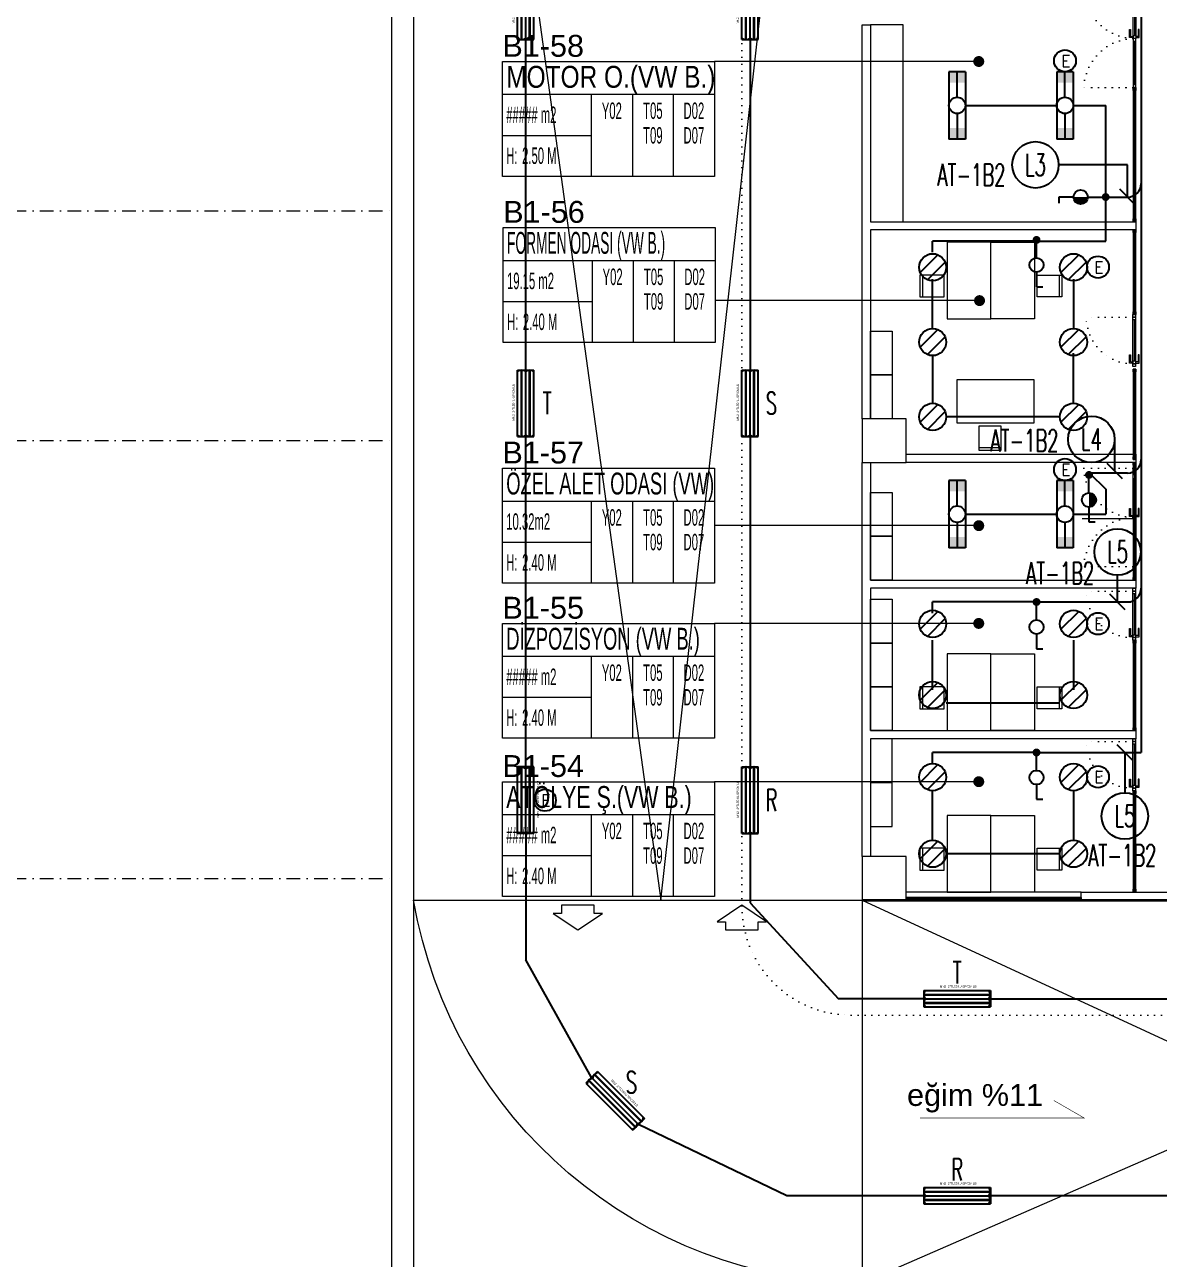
# Model space of a CAD drawing. Header units: metres. Extents: x -13316 to 152404, y -3899 to 30226.
# Drawn here: x 55649 to 57723, y 464 to 2720 of the extents above; entities that cross this region are included whole.
import ezdxf
from ezdxf.enums import TextEntityAlignment as Align
from ezdxf.xclip import XClip

# ---------------------------------------------------------------- set-up
doc = ezdxf.new("R2010")
doc.units = ezdxf.units.M
doc.header["$LTSCALE"] = 100
doc.header["$MEASUREMENT"] = 0
doc.header["$XCLIPFRAME"] = 0
doc.header["$PDMODE"] = 1
for name, pattern in [('DASHDOT2', [0.5, 0.25, -0.125, 0, -0.125]), ('DOT2', [0.125, 0, -0.125]), ('DOT5', [0.75, 0, -0.75])]:
    doc.linetypes.add(name, pattern=pattern)
doc.layers.get('0').update_dxf_attribs({"color": 9, "lineweight": 9})
for name, color, linetype, lineweight in [('00', 9, 'Continuous', 9), ('01', 9, 'Continuous', 9), ('05', 9, 'Continuous', 9), ('06B', 9, 'Continuous', 9), ('06D', 9, 'Continuous', 9), ('10', 9, 'Continuous', 9), ('15', 9, 'Continuous', 9), ('20', 9, 'DOT2', 9), ('21', 9, 'Continuous', 9), ('21_mahal200', 9, 'Continuous', 9), ('24', 9, 'DASHDOT2', 9), ('E-2x18W GÖMME PL COMPACT FLUORESAN ARMATÜR', 7, 'Continuous', 30), ('E-2x36 W SIVAÜSTÜ FLUORESAN ARMATÜR (ETANŞ)', 7, 'Continuous', 30), ('E-2x54 W SIVAÜSTÜ FLUORESAN YÜKSEK TAVAN ARMATÜRÜ', 7, 'Continuous', 30), ('E-ACİL AYDINLATMA KİTİ', 7, 'Continuous', 30), ('E-ANAHTAR', 7, 'Continuous', 30), ('E-ANAHTAR (ETANŞ)', 7, 'Continuous', 30), ('E-KABLO', 7, 'Continuous', 30), ('E-LINYE', 7, 'Continuous', 30)]:
    doc.layers.add(name, color=color, linetype=linetype, lineweight=lineweight)
doc.styles.add('Arial', font='arial.ttf', dxfattribs={"height": 2.5})
doc.styles.add('E-YAZI', font='txttw.shx')
doc.styles.add('MuuM_TEXT-ITALIC', font='ARIALNI.TTF')
doc.styles.add('MuuM_TEXT-STANDART', font='ARIALN.TTF')
doc.dimstyles.new('MuuM_DIM200', dxfattribs={"dimscale": 20, "dimtxt": 2, "dimasz": 1, "dimexe": 1, "dimexo": 1, "dimgap": 1, "dimtad": 1, "dimdec": 1, "dimrnd": 0.5, "dimdsep": 46, "dimtxsty": 'MuuM_TEXT-STANDART', "dimblk": 'ARCHTICK', "dimcen": 0, "dimdle": 0.15, "dimclrd": 256, "dimclre": 256, "dimclrt": 256, "dimadec": 0, "dimazin": 0, "dimtfac": 5, "dimtdec": 1, "dimtix": 1, "dimtmove": 2, "dimatfit": 3, "dimldrblk": 'DOT', "dimfxl": 3, "dimfxlon": 1, "dimtolj": 1, "dimlwd": -1, "dimlwe": -1, "dimarcsym": 0})

# ---------------------------------------------------------------- blocks, each defined once
blk = doc.blocks.new('p-akslar_yeni')
at = {"layer": '24'}
for points in [[(2164.8, -6515), (6415, -6515)], [(2164.8, -6935), (6415, -6935)], [(2164.8, -7735), (6415, -7735)]]:
    blk.add_lwpolyline(points, dxfattribs=at)
blk = doc.blocks.new('100_2x18W GÖMME PL COMPACT FLUORESAN ARMATÜR')
at = {"layer": 'E-2x18W GÖMME PL COMPACT FLUORESAN ARMATÜR', "color": 7}
for p, q in [((-1.43, -0.6), (0.6, 1.43)), ((-0.6, -1.43), (1.43, 0.6))]:
    blk.add_line(p, q, dxfattribs=at)
at = {"layer": 'E-2x18W GÖMME PL COMPACT FLUORESAN ARMATÜR', "color": 4}
blk.add_circle((0, 0), 1.55, dxfattribs=at)
blk = doc.blocks.new('100_2x36 W SIVAÜSTÜ FLUORESAN ARMATÜR (ETANŞ)')
at = {"layer": 'E-2x36 W SIVAÜSTÜ FLUORESAN ARMATÜR (ETANŞ)', "color": 4}
for p, q in [((-6.15, 1.5), (6.15, 1.5)), ((-6.15, 1.5), (-6.15, -1.5)), ((-1.5, 0), (-6.15, 0)), ((1.5, 0), (6.15, 0)), ((6.15, 1.5), (6.15, -1.5)), ((-6.15, -1.5), (6.15, -1.5))]:
    blk.add_line(p, q, dxfattribs=at)
blk.add_circle((0, 0), 1.5, dxfattribs=at)
for points in [[(-4.15, 1.5), (-4.15, -1.5), (-6.15, 1.5), (-6.15, -1.5)], [(4.15, 1.5), (4.15, -1.5), (6.15, 1.5), (6.15, -1.5)]]:
    blk.add_solid(points, dxfattribs=at)
blk = doc.blocks.new('2x54 W SIVAÜSTÜ FLUORESAN YÜKSEK TAVAN ARMATÜRÜ')
at = {"layer": 'E-2x54 W SIVAÜSTÜ FLUORESAN YÜKSEK TAVAN ARMATÜRÜ', "color": 4}
for p, q in [((-60.8, 15), (-60.8, -15)), ((-60.8, 15), (60.8, 15)), ((-60, 0), (-15, 0)), ((15, 0), (60, 0)), ((60.8, 15), (60.8, 0)), ((60.8, 0), (60.8, -15)), ((-60.8, -15), (60.8, -15))]:
    blk.add_line(p, q, dxfattribs=at)
at = {"layer": 'E-2x54 W SIVAÜSTÜ FLUORESAN YÜKSEK TAVAN ARMATÜRÜ', "color": 7}
for p, q in [((-60.8, 0), (60.8, 0)), ((-59.3, 8), (59.3, 8)), ((-59.2, 7), (59.4, 7)), ((-59.3, -7), (59.3, -7)), ((-59.2, -8), (59.4, -8))]:
    blk.add_line(p, q, dxfattribs=at)
for centre in [(-59.2, 7.6), (-59.2, 7.3), (59.4, 7.6), (59.4, 7.3), (-59.2, -7.4), (-59.2, -7.7), (59.4, -7.4), (59.4, -7.7)]:
    blk.add_circle(centre, 0.11, dxfattribs=at)
for centre, radius, start, end in [((-48.7, 7.5), 12.1, 141.86, 218.14), ((-59.1, 7.5), 0.515, 106.8674, 266.7612), ((-59.3, 7.5), 0.519, 289.2244, 84.4042), ((48.7, 7.5), 12.1, 321.86, 38.14), ((59.5, 7.5), 0.515, 106.8674, 266.7612), ((59.3, 7.5), 0.519, 289.2244, 84.4042), ((-48.7, -7.5), 12.1, 141.86, 218.14), ((-59.1, -7.5), 0.515, 106.8674, 266.7612), ((-59.3, -7.5), 0.519, 289.2244, 84.4042), ((48.7, -7.5), 12.1, 321.86, 38.14), ((59.5, -7.5), 0.515, 106.8674, 266.7612), ((59.3, -7.5), 0.519, 289.2244, 84.4042)]:
    blk.add_arc(centre, radius, start, end, dxfattribs=at)
at = {"layer": 'E-2x54 W SIVAÜSTÜ FLUORESAN YÜKSEK TAVAN ARMATÜRÜ', "color": 7, "style": 'Arial'}
blk.add_text('MN2  2*TL554U-SP/CM LB', height=3.951, dxfattribs=at).set_placement((-31.6, 20.4))
blk = doc.blocks.new('100_ACİL AYDINLATMA KİTİ')
at = {"layer": 'E-ACİL AYDINLATMA KİTİ', "color": 3}
blk.add_circle((0, 0), 1.25, dxfattribs=at)
at = {"layer": 'E-ACİL AYDINLATMA KİTİ', "color": 3, "style": 'E-YAZI'}
blk.add_text('E', height=1.34, dxfattribs=at).set_placement((-0.45, -0.69))
blk = doc.blocks.new('100_ANAHTAR (ETANŞ)')
at = {"layer": 'E-ANAHTAR (ETANŞ)', "color": 4}
for p, q in [((0, 5.35), (-0.71, 5.35)), ((0, 3.67), (0, 5.35)), ((0, 2.05), (0, 0))]:
    blk.add_line(p, q, dxfattribs=at)
at = {"layer": 'E-ANAHTAR (ETANŞ)', "color": 4, "const_width": 0.81}
blk.add_lwpolyline([(0, 3.27, 0.414214), (-0.41, 2.86, 0.414214), (0, 2.46, 0.414214)], format="xyb", dxfattribs=at)
at = {"layer": 'E-ANAHTAR (ETANŞ)', "color": 4}
blk.add_circle((0, 2.86), 0.81, dxfattribs=at)
blk = doc.blocks.new('100_ANAHTAR')
at = {"layer": 'E-ANAHTAR', "color": 4}
for p, q in [((0, 5.35), (-0.71, 5.35)), ((0, 3.67), (0, 5.35)), ((0, 2.05), (0, 0))]:
    blk.add_line(p, q, dxfattribs=at)
blk.add_circle((0, 2.86), 0.81, dxfattribs=at)
blk = doc.blocks.new('p-kolon_80x80')
blk.add_lwpolyline([(-40, -40), (40, -40), (40, 40), (-40, 40)], close=True)
blk = doc.blocks.new('1.bod.mimari.elk')
at = {"layer": '01'}
blk.add_lwpolyline([(40, -8750), (0, -8750), (0, -2950), (40, -2950), (40, -8750), (40, -8750)], close=True, dxfattribs=at)
for p in [(900, -6990), (900, -7790)]:
    blk.add_blockref('p-kolon_80x80', p, dxfattribs=at)
blk = doc.blocks.new('p-birim')
blk.add_lwpolyline([(0, 0), (1, 0), (1, 1), (0, 1)], close=True)
blk = doc.blocks.new('prf-10x10')
blk.add_lwpolyline([(-5, -5), (5, -5), (5, 5), (-5, 5)], close=True)
at = {"color": 255}
blk.add_solid([(-5, -5), (5, -5), (-5, 5), (5, 5)], dxfattribs=at)
at = {"layer": '10'}
blk.add_point((0, 0), dxfattribs=at)
blk = doc.blocks.new('*U630')
at = {"layer": '06D'}
blk.add_lwpolyline([(-2.5, 320), (2.5, 320), (2.5, 0), (-2.5, 0)], close=True, dxfattribs=at)
at = {"layer": '15'}
blk.add_lwpolyline([(0, 315), (0, 5)], dxfattribs=at)
at = {"layer": '10', "xscale": 0.5, "yscale": 0.5, "rotation": 90}
for p in [(0, 317.5), (0, 2.5)]:
    blk.add_blockref('prf-10x10', p, dxfattribs=at)
blk = doc.blocks.new('0_slopearrow')
at = {"const_width": 0.05}
blk.add_lwpolyline([(11.21, 0), (-3.79, 0), (-1, 1.61)], dxfattribs=at)
at = {"style": 'Arial'}
blk.add_attdef('EGIM', text='', height=2, dxfattribs=at).set_placement((0, 0.5), align=Align.BOTTOM_LEFT)
at = {"style": 'MuuM_TEXT-ITALIC'}
blk.add_attdef('SLOPE', text='', height=2, dxfattribs=at).set_placement((0, -0.5), align=Align.TOP_LEFT)
blk = doc.blocks.new('p-al-01')
at = {"layer": '06B'}
for points in [[(27, 4.3), (27, 10.6), (42, 10.6), (42, 8.7), (29.3, 8.7), (29.3, 8.7), (29.3, 4.3), (27, 4.3)], [(27, -0.7), (27, -6.9), (42, -6.9), (42, -5), (29.3, -5), (29.3, -5), (29.3, -0.7), (27, -0.7)]]:
    blk.add_lwpolyline(points, dxfattribs=at)
at = {"layer": '06D'}
for p, q in [((115.7, 4.3), (28.8, 4.3)), ((28.8, -0.7), (115.7, -0.7))]:
    blk.add_line(p, q, dxfattribs=at)
at = {"layer": '10'}
for points in [[(25.7, -0.7), (25.7, 4.3), (20.7, 4.3), (20.7, -0.7)], [(30.7, -0.7), (30.7, 4.3), (25.7, 4.3), (25.7, -0.7)], [(110.7, -0.7), (110.7, 4.3), (105.7, 4.3), (105.7, -0.7)], [(115.7, -0.7), (115.7, 4.3), (110.7, 4.3), (110.7, -0.7)]]:
    blk.add_lwpolyline(points, close=True, dxfattribs=at)
at = {"layer": '15'}
blk.add_lwpolyline([(105.7, 1.8), (30.7, 1.8)], dxfattribs=at)
at = {"layer": '20'}
blk.add_lwpolyline([(110.7, -0.7), (110.7, -85.7)], dxfattribs=at)
blk.add_arc((110.7, -0.7), 85, 180, 270, dxfattribs=at)
blk = doc.blocks.new('0_arrow1')
at = {"linetype": 'ByBlock', "lineweight": -2}
blk.add_lwpolyline([(15, -22.5), (-15, -22.5), (-15, -15), (-22.5, -15), (0, 0), (22.5, -15), (15, -15)], close=True, dxfattribs=at)
blk.add_point((0, 0))
blk = doc.blocks.new('p-sandalye')
blk.add_line((-45, 20), (-45, -20))
blk.add_lwpolyline([(-5, 20), (-50, 20), (-50, -20), (-5, -20)], close=True)
blk.add_point((0, 0.1))
blk = doc.blocks.new('p-masa_servis')
at = {"linetype": 'DOT5'}
blk.add_lwpolyline([(0, 0), (0, 0)], dxfattribs=at)
blk.add_lwpolyline([(0, 0), (0, -80), (140, -80), (140, 0)], close=True)
for p, rotation in [((60, 0), 270), ((50, -110.1), 2.073722e-10)]:
    blk.add_blockref('p-sandalye', p, dxfattribs=dict(rotation=rotation))
blk = doc.blocks.new('gr-p-birim')
blk.add_lwpolyline([(-0.5, -0.5), (0.5, -0.5), (0.5, 0.5), (-0.5, 0.5)], close=True)
blk = doc.blocks.new('*U637')
at = {"layer": '06D'}
blk.add_lwpolyline([(-2.5, 185), (2.5, 185), (2.5, 0), (-2.5, 0)], close=True, dxfattribs=at)
at = {"layer": '15'}
blk.add_lwpolyline([(0, 180), (0, 5)], dxfattribs=at)
at = {"layer": '10', "xscale": 0.5, "yscale": 0.5, "rotation": 90}
for p in [(0, 182.5), (0, 2.5)]:
    blk.add_blockref('prf-10x10', p, dxfattribs=at)
blk = doc.blocks.new('*U638')
at = {"layer": '06D'}
blk.add_lwpolyline([(-2.5, 165), (2.5, 165), (2.5, 0), (-2.5, 0)], close=True, dxfattribs=at)
at = {"layer": '15'}
blk.add_lwpolyline([(0, 160), (0, 5)], dxfattribs=at)
at = {"layer": '10', "xscale": 0.5, "yscale": 0.5, "rotation": 90}
for p in [(0, 162.5), (0, 2.5)]:
    blk.add_blockref('prf-10x10', p, dxfattribs=at)
blk = doc.blocks.new('p-al-01_a')
at = {"layer": '06B'}
for points in [[(-5, -88.6), (-11.2, -88.6), (-11.2, -73.6), (-9.4, -73.6), (-9.4, -86.4), (-9.4, -86.4), (-5, -86.4), (-5, -88.6)], [(0, -88.6), (6.2, -88.6), (6.2, -73.6), (4.4, -73.6), (4.4, -86.4), (4.4, -86.4), (0, -86.4), (0, -88.6)]]:
    blk.add_lwpolyline(points, dxfattribs=at)
at = {"layer": '06D'}
for p, q in [((-5, -86.9), (-5, -5)), ((0, -5), (0, -86.9)), ((-5, -93.1), (-5, -175)), ((0, -175), (0, -93.1))]:
    blk.add_line(p, q, dxfattribs=at)
at = {"layer": '10'}
for points in [[(-5, 0), (0, 0), (0, -5), (-5, -5)], [(-5, -85), (0, -85), (0, -90), (-5, -90)], [(-5, -95), (0, -95), (0, -90), (-5, -90)], [(-5, -180), (0, -180), (0, -175), (-5, -175)]]:
    blk.add_lwpolyline(points, close=True, dxfattribs=at)
at = {"layer": '15'}
for points in [[(-2.5, -5), (-2.5, -85)], [(-2.5, -175), (-2.5, -95)]]:
    blk.add_lwpolyline(points, dxfattribs=at)
at = {"layer": '20'}
for points in [[(-5.3, 0), (-94.9, 0)], [(-5.3, -180), (-94.9, -180)], [(-5, -180), (-94.9, -180)]]:
    blk.add_lwpolyline(points, dxfattribs=at)
for centre, start, end in [((-1.5, 3.4), 182.0745, 267.6937), ((-1.5, -183.4), 92.3063, 177.9255)]:
    blk.add_arc(centre, 93.5, start, end, dxfattribs=at)
blk = doc.blocks.new('*U639')
at = {"layer": '06D'}
blk.add_lwpolyline([(-2.5, 245), (2.5, 245), (2.5, 0), (-2.5, 0)], close=True, dxfattribs=at)
at = {"layer": '15'}
blk.add_lwpolyline([(0, 240), (0, 5)], dxfattribs=at)
at = {"layer": '10', "xscale": 0.5, "yscale": 0.5, "rotation": 90}
for p in [(0, 242.5), (0, 2.5)]:
    blk.add_blockref('prf-10x10', p, dxfattribs=at)
blk = doc.blocks.new('_ArchTick')
at = {"color": 0, "linetype": 'ByBlock', "const_width": 0.15}
blk.add_lwpolyline([(-0.5, -0.5), (0.5, 0.5)], dxfattribs=at)
blk = doc.blocks.new('_Dot')
at = {"color": 0, "linetype": 'ByBlock', "lineweight": -2}
blk.add_line((-0.5, 0), (-1, 0), dxfattribs=at)
at = {"color": 0, "linetype": 'ByBlock', "const_width": 0.5}
blk.add_lwpolyline([(-0.25, 0, 1), (0.25, 0, 1)], format="xyb", close=True, dxfattribs=at)
blk = doc.blocks.new('0_roomno2')
blk.add_lwpolyline([(19.38, -10.5), (0, -10.5), (0, 0), (19.38, 0)], close=True)
for points in [[(0, -3), (19.38, -3)], [(8.12, -3), (8.12, -10.5)], [(11.88, -3), (11.88, -10.5)], [(15.62, -3), (15.62, -10.5)], [(0, -6.75), (8.12, -6.75)]]:
    blk.add_lwpolyline(points)
at = {"style": 'MuuM_TEXT-STANDART', "width": 0.6}
blk.add_text('H:', height=1.5, dxfattribs=at).set_placement((0.35, -8.61), align=Align.MIDDLE_LEFT)
at = {"style": 'Arial'}
blk.add_attdef('ODANO', (0, 1.17), '', height=2, dxfattribs=at)
blk.add_attdef('MEKANADI', text='', height=2, dxfattribs=at).set_placement((0.35, -3), align=Align.BOTTOM_LEFT)
at = {"style": 'MuuM_TEXT-STANDART', "width": 0.6}
for tag, p in [('M2', (0.35, -4.88)), ('TEMIZTAVANYUKSEKLIGI', (1.8, -8.61))]:
    blk.add_attdef(tag, text='', height=1.5, dxfattribs=at).set_placement(p, align=Align.MIDDLE_LEFT)
for tag, p in [('YER01', (10, -4.5)), ('TAVAN01', (13.75, -4.5)), ('DUVAR01', (17.5, -4.5)), ('YER02', (10, -6.75)), ('TAVAN02', (13.75, -6.75)), ('DUVAR02', (17.5, -6.75)), ('YER03', (10, -9)), ('TAVAN03', (13.75, -9)), ('DUVAR03', (17.5, -9))]:
    blk.add_attdef(tag, text='', height=1.5, dxfattribs=at).set_placement(p, align=Align.MIDDLE_CENTER)
blk = doc.blocks.new('1.bod.mimari1.elk')
at = {"layer": '00'}
for points in [[(1360, -6590), (1360, -6605), (875, -6605), (875, -6950), (860, -6950), (860, -6230), (875, -6230), (875, -6590)], [(1360, -6590), (1360, -6605), (875, -6605), (875, -6950), (860, -6950), (860, -6230), (875, -6230), (875, -6590)], [(1360, -7015), (1360, -7030), (940, -7030), (940, -7015)], [(1360, -7520), (1360, -7535), (875, -7535), (875, -7750), (860, -7750), (860, -7030), (875, -7030), (875, -7245), (1360, -7245), (1360, -7260), (875, -7260), (875, -7520)], [(1360, -7520), (1360, -7535), (875, -7535), (875, -7750), (860, -7750), (860, -7030), (875, -7030), (875, -7245), (1360, -7245), (1360, -7260), (875, -7260), (875, -7520)], [(1560, -7815), (1560, -7815), (1560, -7815), (1560, -7815), (1560, -7815), (1560, -7830), (1260, -7830), (1260, -7815), (1560, -7815)]]:
    blk.add_lwpolyline(points, close=True, dxfattribs=at)
at = {"layer": '06D'}
for p, q in [((1360, -7030), (1360, -7245)), ((1360, -7132.93), (1261.7, -7132.93))]:
    blk.add_line(p, q, dxfattribs=at)
for points in [[(51.02, -4630), (491.81, -7830), (851.02, -4630)], [(1260, -7815), (940, -7815)], [(860, -7830), (860, -8550)]]:
    blk.add_lwpolyline(points, dxfattribs=at)
at = {"layer": '06D', "linetype": 'DOT2'}
blk.add_lwpolyline([(640, -5042.1), (640, -7840, 0.4142136), (840, -8040), (3100, -8040)], format="xyb", dxfattribs=at)
at = {"layer": '06D'}
for points in [[(1355, -6759.81), (1360, -6759.81), (1360, -6605), (1355, -6605)], [(1355, -7052.22), (1360, -7052.22), (1360, -7030), (1355, -7030)], [(1355, -7245.31), (1360, -7245.31), (1360, -7220.43), (1355, -7220.43)]]:
    blk.add_lwpolyline(points, close=True, dxfattribs=at)
blk.add_lwpolyline([(940, -8530), (1640, -8530), (1640, -7830), (860, -7830), (1640, -8190), (860, -8530, -0.3624657), (40, -7830), (860, -7830)], format="xyb", dxfattribs=at)
at = {"layer": '15'}
for points in [[(1357.5, -6754.81), (1357.5, -6610)], [(1357.5, -7047.22), (1357.5, -7035)], [(1357.5, -7240.31), (1357.5, -7225.43)]]:
    blk.add_lwpolyline(points, dxfattribs=at)
at = {"layer": '20', "ltscale": 2, "const_width": 5}
blk.add_lwpolyline([(860, -7830), (1640, -7830), (1640, -4630), (1640, -4630), (1640, -3830), (1640, -3830), (1640, -2240), (3740, -2240), (3740, -1723.58)], dxfattribs=at)
for p in [(1360, -6165), (1360, -7040.43)]:
    blk.add_blockref('p-al-01_a', p)
at = {"xscale": -1}
for name, p, rotation in [('*U639', (1357.5, -6345), 180), ('*U639', (1357.5, -6345), 180), ('p-al-01', (1355.4, -6875.29), 270), ('*U638', (1357.5, -6859.62), 180), ('*U637', (1357.5, -7060), 180), ('p-al-01', (1355.4, -7375.67), 270), ('p-al-01', (1355.4, -7375.67), 270), ('*U638', (1357.5, -7355), 180), ('p-al-01', (1355.4, -7650.67), 270), ('*U637', (1357.5, -7630), 180), ('*U630', (940, -7827.5), 270)]:
    blk.add_blockref(name, p, dxfattribs=dict(at, rotation=rotation))
at = {"layer": '05'}
for name, p, xscale, yscale in [('p-birim', (875, -6590), 60.00000000000003, 360), ('p-birim', (875, -6590), 60.00000000000003, 360), ('gr-p-birim', (895, -7575), 40, 80), ('gr-p-birim', (895, -7655), 40, 80)]:
    blk.add_blockref(name, p, dxfattribs=dict(at, xscale=xscale, yscale=yscale))
ref = blk.add_blockref('p-masa_servis', (1015, -6767.47), dxfattribs=dict(at, rotation=90))
XClip(ref).set_block_clipping_path([(-55.5106706136, -84.5585723777), (163.3295749435, 61.9818189005)])
ref = blk.add_blockref('p-masa_servis', (1175, -6767.47), dxfattribs=dict(at, xscale=-1, rotation=270))
XClip(ref).set_block_clipping_path([(-55.5106706136, -84.5585723777), (163.3295749435, 61.9818189005)])
at = {"layer": '05', "xscale": -40, "yscale": 80, "rotation": 180}
for p in [(895, -6830), (895, -6910), (895, -7125), (895, -7205), (895, -7320), (895, -7400), (895, -7480)]:
    blk.add_blockref('gr-p-birim', p, dxfattribs=at)
at = {"layer": '05'}
ref = blk.add_blockref('p-masa_servis', (1033.58, -6958.2), dxfattribs=dict(at, xscale=-1, rotation=180))
XClip(ref).set_block_clipping_path([(-55.5106706136, -84.5585723777), (163.3295749435, 61.9818189005)])
ref = blk.add_blockref('p-masa_servis', (1015, -7520), dxfattribs=dict(at, rotation=90))
XClip(ref).set_block_clipping_path([(-55.5106706136, -84.5585723777), (163.3295749435, 61.9818189005)])
ref = blk.add_blockref('p-masa_servis', (1175, -7520), dxfattribs=dict(at, xscale=-1, rotation=270))
XClip(ref).set_block_clipping_path([(-55.5106706136, -84.5585723777), (163.3295749435, 61.9818189005)])
ref = blk.add_blockref('p-masa_servis', (1015, -7815), dxfattribs=dict(at, rotation=90.00000000000001))
XClip(ref).set_block_clipping_path([(-55.5106706136, -84.5585723777), (163.3295749435, 61.9818189005)])
ref = blk.add_blockref('p-masa_servis', (1175, -7815), dxfattribs=dict(at, xscale=-1, rotation=270))
XClip(ref).set_block_clipping_path([(-55.5106706136, -84.5585723777), (163.3295749435, 61.9818189005)])
at = {"layer": '06D', "xscale": -2, "yscale": 2, "zscale": 2, "rotation": 180}
blk.add_blockref('0_arrow1', (340, -7884.28), dxfattribs=at)
at = {"layer": '06D', "xscale": -2, "yscale": 2, "zscale": 2}
blk.add_blockref('0_arrow1', (640, -7839.28), dxfattribs=at)
at = {"layer": '10', "extrusion": (0, 0, -1), "xscale": 0.5, "yscale": 0.5, "zscale": -1, "rotation": 270}
for p in [(-1357.5, -6607.5), (-1357.5, -6757.31), (-1357.5, -7032.5), (-1357.5, -7049.72), (-1357.5, -7222.93), (-1357.5, -7242.81)]:
    blk.add_blockref('prf-10x10', p, dxfattribs=at)
at = {"layer": '21'}
ref = blk.add_blockref('0_slopearrow', (1189.79, -8227.94), dxfattribs=dict(at, xscale=-20, yscale=20, zscale=20))
ref.add_attrib('EGIM', 'eğim %11', dxfattribs={"layer": '0', "height": 40, "style": 'Arial'}).set_placement((941.94, -8217.94), align=Align.BOTTOM_LEFT)
at = {"layer": '21_mahal200'}
ref = blk.add_blockref('0_roomno2', (202.31, -6297.26), dxfattribs=dict(at, xscale=20, yscale=20, zscale=20))
ref.add_attrib('ODANO', 'B1-58', (202.31, -6288.62), dxfattribs={"layer": '0', "height": 40, "style": 'Arial'})
ref.add_attrib('MEKANADI', 'MOTOR O.(VW B.)', dxfattribs={"layer": '0', "height": 40, "style": 'Arial', "width": 0.8}).set_placement((209.31, -6357.26), align=Align.BOTTOM_LEFT)
ref.add_attrib('M2', '##### m2', dxfattribs={"layer": '0', "height": 30, "style": 'MuuM_TEXT-STANDART', "width": 0.6}).set_placement((209.31, -6394.76), align=Align.MIDDLE_LEFT)
ref.add_attrib('TEMIZTAVANYUKSEKLIGI', '2.50 M', dxfattribs={"layer": '0', "height": 30, "style": 'MuuM_TEXT-STANDART', "width": 0.6}).set_placement((238.31, -6469.42), align=Align.MIDDLE_LEFT)
ref.add_attrib('YER01', 'Y02', dxfattribs={"layer": '0', "height": 30, "style": 'MuuM_TEXT-STANDART', "width": 0.6}).set_placement((402.31, -6387.26), align=Align.MIDDLE_CENTER)
ref.add_attrib('TAVAN01', 'T05', dxfattribs={"layer": '0', "height": 30, "style": 'MuuM_TEXT-STANDART', "width": 0.6}).set_placement((477.31, -6387.26), align=Align.MIDDLE_CENTER)
ref.add_attrib('DUVAR01', 'D02', dxfattribs={"layer": '0', "height": 30, "style": 'MuuM_TEXT-STANDART', "width": 0.6}).set_placement((552.31, -6387.26), align=Align.MIDDLE_CENTER)
ref.add_attrib('TAVAN02', 'T09', dxfattribs={"layer": '0', "height": 30, "style": 'MuuM_TEXT-STANDART', "width": 0.6}).set_placement((477.31, -6432.26), align=Align.MIDDLE_CENTER)
ref.add_attrib('DUVAR02', 'D07', dxfattribs={"layer": '0', "height": 30, "style": 'MuuM_TEXT-STANDART', "width": 0.6}).set_placement((552.31, -6432.26), align=Align.MIDDLE_CENTER)
ref = blk.add_blockref('0_roomno2', (203.7, -6600.73), dxfattribs=dict(at, xscale=20, yscale=20, zscale=20))
ref.add_attrib('ODANO', 'B1-56', (203.7, -6592.09), dxfattribs={"layer": '0', "height": 40, "style": 'Arial'})
ref.add_attrib('MEKANADI', 'FORMEN ODASI (VW B.)', dxfattribs={"layer": '0', "height": 40, "style": 'Arial', "width": 0.45}).set_placement((210.7, -6660.73), align=Align.BOTTOM_LEFT)
ref.add_attrib('M2', '19.15 m2', dxfattribs={"layer": '0', "height": 30, "style": 'MuuM_TEXT-STANDART', "width": 0.6}).set_placement((210.7, -6698.23), align=Align.MIDDLE_LEFT)
ref.add_attrib('TEMIZTAVANYUKSEKLIGI', '2.40 M', dxfattribs={"layer": '0', "height": 30, "style": 'MuuM_TEXT-STANDART', "width": 0.6}).set_placement((239.7, -6772.89), align=Align.MIDDLE_LEFT)
ref.add_attrib('YER01', 'Y02', dxfattribs={"layer": '0', "height": 30, "style": 'MuuM_TEXT-STANDART', "width": 0.6}).set_placement((403.7, -6690.73), align=Align.MIDDLE_CENTER)
ref.add_attrib('TAVAN01', 'T05', dxfattribs={"layer": '0', "height": 30, "style": 'MuuM_TEXT-STANDART', "width": 0.6}).set_placement((478.7, -6690.73), align=Align.MIDDLE_CENTER)
ref.add_attrib('DUVAR01', 'D02', dxfattribs={"layer": '0', "height": 30, "style": 'MuuM_TEXT-STANDART', "width": 0.6}).set_placement((553.7, -6690.73), align=Align.MIDDLE_CENTER)
ref.add_attrib('TAVAN02', 'T09', dxfattribs={"layer": '0', "height": 30, "style": 'MuuM_TEXT-STANDART', "width": 0.6}).set_placement((478.7, -6735.73), align=Align.MIDDLE_CENTER)
ref.add_attrib('DUVAR02', 'D07', dxfattribs={"layer": '0', "height": 30, "style": 'MuuM_TEXT-STANDART', "width": 0.6}).set_placement((553.7, -6735.73), align=Align.MIDDLE_CENTER)
ref = blk.add_blockref('0_roomno2', (202.31, -7040.51), dxfattribs=dict(at, xscale=20, yscale=20, zscale=20))
ref.add_attrib('ODANO', 'B1-57', (202.31, -7031.87), dxfattribs={"layer": '0', "height": 40, "style": 'Arial'})
ref.add_attrib('MEKANADI', 'ÖZEL ALET ODASI (VW)', dxfattribs={"layer": '0', "height": 40, "style": 'Arial', "width": 0.6}).set_placement((209.31, -7100.51), align=Align.BOTTOM_LEFT)
ref.add_attrib('M2', '10.32m2', dxfattribs={"layer": '0', "height": 30, "style": 'MuuM_TEXT-STANDART', "width": 0.6}).set_placement((209.31, -7138.01), align=Align.MIDDLE_LEFT)
ref.add_attrib('TEMIZTAVANYUKSEKLIGI', '2.40 M', dxfattribs={"layer": '0', "height": 30, "style": 'MuuM_TEXT-STANDART', "width": 0.6}).set_placement((238.31, -7212.67), align=Align.MIDDLE_LEFT)
ref.add_attrib('YER01', 'Y02', dxfattribs={"layer": '0', "height": 30, "style": 'MuuM_TEXT-STANDART', "width": 0.6}).set_placement((402.31, -7130.51), align=Align.MIDDLE_CENTER)
ref.add_attrib('TAVAN01', 'T05', dxfattribs={"layer": '0', "height": 30, "style": 'MuuM_TEXT-STANDART', "width": 0.6}).set_placement((477.31, -7130.51), align=Align.MIDDLE_CENTER)
ref.add_attrib('DUVAR01', 'D02', dxfattribs={"layer": '0', "height": 30, "style": 'MuuM_TEXT-STANDART', "width": 0.6}).set_placement((552.31, -7130.51), align=Align.MIDDLE_CENTER)
ref.add_attrib('TAVAN02', 'T09', dxfattribs={"layer": '0', "height": 30, "style": 'MuuM_TEXT-STANDART', "width": 0.6}).set_placement((477.31, -7175.51), align=Align.MIDDLE_CENTER)
ref.add_attrib('DUVAR02', 'D07', dxfattribs={"layer": '0', "height": 30, "style": 'MuuM_TEXT-STANDART', "width": 0.6}).set_placement((552.31, -7175.51), align=Align.MIDDLE_CENTER)
ref = blk.add_blockref('0_roomno2', (202.31, -7324.14), dxfattribs=dict(at, xscale=20, yscale=20, zscale=20))
ref.add_attrib('ODANO', 'B1-55', (202.31, -7315.5), dxfattribs={"layer": '0', "height": 40, "style": 'Arial'})
ref.add_attrib('MEKANADI', 'DİZPOZİSYON (VW B.)', dxfattribs={"layer": '0', "height": 40, "style": 'Arial', "width": 0.6}).set_placement((209.31, -7384.14), align=Align.BOTTOM_LEFT)
ref.add_attrib('M2', '##### m2', dxfattribs={"layer": '0', "height": 30, "style": 'MuuM_TEXT-STANDART', "width": 0.6}).set_placement((209.31, -7421.64), align=Align.MIDDLE_LEFT)
ref.add_attrib('TEMIZTAVANYUKSEKLIGI', '2.40 M', dxfattribs={"layer": '0', "height": 30, "style": 'MuuM_TEXT-STANDART', "width": 0.6}).set_placement((238.31, -7496.3), align=Align.MIDDLE_LEFT)
ref.add_attrib('YER01', 'Y02', dxfattribs={"layer": '0', "height": 30, "style": 'MuuM_TEXT-STANDART', "width": 0.6}).set_placement((402.31, -7414.14), align=Align.MIDDLE_CENTER)
ref.add_attrib('TAVAN01', 'T05', dxfattribs={"layer": '0', "height": 30, "style": 'MuuM_TEXT-STANDART', "width": 0.6}).set_placement((477.31, -7414.14), align=Align.MIDDLE_CENTER)
ref.add_attrib('DUVAR01', 'D02', dxfattribs={"layer": '0', "height": 30, "style": 'MuuM_TEXT-STANDART', "width": 0.6}).set_placement((552.31, -7414.14), align=Align.MIDDLE_CENTER)
ref.add_attrib('TAVAN02', 'T09', dxfattribs={"layer": '0', "height": 30, "style": 'MuuM_TEXT-STANDART', "width": 0.6}).set_placement((477.31, -7459.14), align=Align.MIDDLE_CENTER)
ref.add_attrib('DUVAR02', 'D07', dxfattribs={"layer": '0', "height": 30, "style": 'MuuM_TEXT-STANDART', "width": 0.6}).set_placement((552.31, -7459.14), align=Align.MIDDLE_CENTER)
ref = blk.add_blockref('0_roomno2', (202.31, -7613.4), dxfattribs=dict(at, xscale=20, yscale=20, zscale=20))
ref.add_attrib('ODANO', 'B1-54', (202.31, -7604.76), dxfattribs={"layer": '0', "height": 40, "style": 'Arial'})
ref.add_attrib('MEKANADI', 'ATÖLYE Ş.(VW B.)', dxfattribs={"layer": '0', "height": 40, "style": 'Arial', "width": 0.7}).set_placement((209.31, -7673.4), align=Align.BOTTOM_LEFT)
ref.add_attrib('M2', '##### m2', dxfattribs={"layer": '0', "height": 30, "style": 'MuuM_TEXT-STANDART', "width": 0.6}).set_placement((209.31, -7710.9), align=Align.MIDDLE_LEFT)
ref.add_attrib('TEMIZTAVANYUKSEKLIGI', '2.40 M', dxfattribs={"layer": '0', "height": 30, "style": 'MuuM_TEXT-STANDART', "width": 0.6}).set_placement((238.31, -7785.56), align=Align.MIDDLE_LEFT)
ref.add_attrib('YER01', 'Y02', dxfattribs={"layer": '0', "height": 30, "style": 'MuuM_TEXT-STANDART', "width": 0.6}).set_placement((402.31, -7703.4), align=Align.MIDDLE_CENTER)
ref.add_attrib('TAVAN01', 'T05', dxfattribs={"layer": '0', "height": 30, "style": 'MuuM_TEXT-STANDART', "width": 0.6}).set_placement((477.31, -7703.4), align=Align.MIDDLE_CENTER)
ref.add_attrib('DUVAR01', 'D02', dxfattribs={"layer": '0', "height": 30, "style": 'MuuM_TEXT-STANDART', "width": 0.6}).set_placement((552.31, -7703.4), align=Align.MIDDLE_CENTER)
ref.add_attrib('TAVAN02', 'T09', dxfattribs={"layer": '0', "height": 30, "style": 'MuuM_TEXT-STANDART', "width": 0.6}).set_placement((477.31, -7748.4), align=Align.MIDDLE_CENTER)
ref.add_attrib('DUVAR02', 'D07', dxfattribs={"layer": '0', "height": 30, "style": 'MuuM_TEXT-STANDART', "width": 0.6}).set_placement((552.31, -7748.4), align=Align.MIDDLE_CENTER)
for points in [[(1072.99, -6297.26), (589.81, -6297.26)], [(1074.38, -6734.21), (591.2, -6734.21)], [(1072.99, -7145.51), (589.81, -7145.51)], [(1072.99, -7324.14), (589.81, -7324.14)], [(1072.99, -7613.4), (589.81, -7613.4)]]:
    blk.add_leader(points, dimstyle='MuuM_DIM200', override={"dimasz": 1, "dimfxl": 10}, dxfattribs=at)

msp = doc.modelspace()

# ---------------------------------------------------------------- linework, layer by layer
at = {"layer": 'E-KABLO', "color": 5}
for p, q in [((57690, 2763.58), (57690, 2430)), ((57690, 2430), (57690, 1985)), ((57690, 1985), (57690, 1690))]:
    msp.add_line(p, q, dxfattribs=at)
at = {"layer": 'E-KABLO', "color": 6}
for p, q in [((56565.02, 2088.86), (56565.02, 2692.64)), ((56975.01, 2692.64), (56975.01, 2088.86)), ((57368.53, 2572.5), (57535.58, 2572.5)), ((57565.58, 2572.5), (57625, 2572.5)), ((57625, 2405), (57625, 2572.5)), ((57625, 2405), (57665, 2405)), ((57625, 2324.44), (57625, 2405)), ((57498.57, 2324.44), (57308.73, 2324.44)), ((57308.73, 2304.22), (57308.73, 2324.44)), ((57495, 2324.44), (57625, 2324.44)), ((57308.73, 2164.78), (57308.73, 2255.22)), ((57566.18, 2255.22), (57566.18, 2164.78)), ((57308.73, 2115.22), (57308.73, 2027.14)), ((57566.18, 2028.11), (57566.18, 2119.94)), ((57541.4, 2003.33), (57333.51, 2003.33)), ((56565.02, 1363.49), (56565.02, 1967.26)), ((56975.01, 1967.26), (56975.01, 1362.69)), ((57665, 1900.63), (57595.23, 1900.63)), ((57595.23, 1900.63), (57625, 1871.36)), ((57625, 1871.36), (57625, 1825.43)), ((57368.53, 1825.43), (57535.58, 1825.43)), ((57565.58, 1825.43), (57625, 1825.43)), ((57690, 1690), (57690, 1390)), ((57498.57, 1665), (57308.73, 1665)), ((57308.73, 1644.78), (57308.73, 1665)), ((57498.57, 1665), (57665, 1665)), ((57308.73, 1504.78), (57308.73, 1595.22)), ((57566.18, 1595.22), (57566.18, 1504.78)), ((57541.4, 1480), (57333.51, 1480)), ((57498.57, 1390), (57308.73, 1390)), ((57308.73, 1369.78), (57308.73, 1390)), ((57498.57, 1390), (57690, 1390)), ((57308.73, 1229.78), (57308.73, 1320.22)), ((57566.18, 1320.22), (57566.18, 1229.78)), ((56565.02, 1241.89), (56565.02, 1010.93)), ((56975.01, 1241.89), (56975.01, 1115.17)), ((57541.4, 1205), (57333.51, 1205)), ((56975.01, 1115.17), (57136.57, 940)), ((56685.25, 796.24), (56565.02, 1010.93)), ((57292.57, 940), (57136.57, 940)), ((57414.17, 940), (58049.28, 940)), ((57042.09, 580), (56771.24, 710.27)), ((57292.57, 580), (57042.09, 580)), ((58049.28, 580), (57414.17, 580))]:
    msp.add_line(p, q, dxfattribs=at)
at = {"layer": 'E-KABLO', "color": 4, "linetype": 'Continuous', "const_width": 7.2}
for points in [[(57628.6, 2405, 1), (57621.4, 2405, 1)], [(57502.17, 2326.66, 1), (57494.97, 2326.66, 1)], [(57594.45, 1900.79, 1), (57594.45, 1893.59, 1)], [(57502.17, 1665, 1), (57494.97, 1665, 1)], [(57502.17, 1390, 1), (57494.97, 1390, 1)]]:
    msp.add_lwpolyline(points, format="xyb", close=True, dxfattribs=at)
at = {"layer": 'E-KABLO', "color": 6}
for centre in [(57665, 2430), (57665, 1925.63), (57665, 1690)]:
    msp.add_arc(centre, 25, 270, 0, dxfattribs=at)
at = {"layer": 'E-LINYE', "color": 7, "linetype": 'Continuous'}
for p, q in [((57665, 2463.94), (57539.02, 2463.94)), ((57665, 2405), (57665, 2463.94)), ((57679.14, 2390.86), (57650.86, 2419.14)), ((57641.86, 1904.08), (57641.86, 1959.81)), ((57656, 1889.94), (57627.72, 1918.22)), ((57646.68, 1665), (57646.68, 1714.04)), ((57660.82, 1650.86), (57632.54, 1679.14)), ((57674.14, 1375.86), (57645.86, 1404.14)), ((57660, 1390), (57660, 1316.3))]:
    msp.add_line(p, q, dxfattribs=at)
for centre in [(57496.58, 2463.94), (57598.86, 1962.25), (57646.68, 1756.48), (57660, 1273.85)]:
    msp.add_circle(centre, 42.44, dxfattribs=at)

# ---------------------------------------------------------------- block references
at = {"layer": '06D'}
for name in ['1.bod.mimari.elk', '1.bod.mimari1.elk']:
    msp.add_blockref(name, (56320, 8950), dxfattribs=at)
at = {"layer": '24'}
msp.add_blockref('p-akslar_yeni', (49905, 8895), dxfattribs=at)
at = {"layer": 'E-2x18W GÖMME PL COMPACT FLUORESAN ARMATÜR', "xscale": 16, "yscale": 16, "zscale": 16}
for p in [(57308.73, 2276.67), (57566.18, 2276.67), (57308.73, 2140), (57566.18, 2140), (57308.73, 2003.33), (57566.18, 2003.33), (57308.73, 1625), (57566.18, 1625), (57308.73, 1495), (57566.18, 1495), (57308.73, 1345), (57566.18, 1345), (57308.73, 1205), (57566.18, 1205)]:
    msp.add_blockref('100_2x18W GÖMME PL COMPACT FLUORESAN ARMATÜR', p, dxfattribs=at)
at = {"layer": 'E-2x36 W SIVAÜSTÜ FLUORESAN ARMATÜR (ETANŞ)', "xscale": 10, "yscale": 10, "zscale": 10, "rotation": 270}
for p in [(57353.53, 2572.5), (57550.58, 2572.5), (57353.53, 1825.43), (57550.58, 1825.43)]:
    msp.add_blockref('100_2x36 W SIVAÜSTÜ FLUORESAN ARMATÜR (ETANŞ)', p, dxfattribs=at)
at = {"layer": 'E-2x54 W SIVAÜSTÜ FLUORESAN YÜKSEK TAVAN ARMATÜRÜ', "color": 6}
for p, rotation in [((56565.02, 2753.44), 90), ((56975.01, 2753.44), 90), ((56565.02, 2028.06), 90), ((56975.01, 2028.06), 90), ((56975.01, 1302.69), 90), ((56728.24, 753.26), 315.0034913861858)]:
    msp.add_blockref('2x54 W SIVAÜSTÜ FLUORESAN YÜKSEK TAVAN ARMATÜRÜ', p, dxfattribs=dict(at, rotation=rotation))
at = {"layer": 'E-2x54 W SIVAÜSTÜ FLUORESAN YÜKSEK TAVAN ARMATÜRÜ', "color": 6, "xscale": -1, "rotation": 270}
msp.add_blockref('2x54 W SIVAÜSTÜ FLUORESAN YÜKSEK TAVAN ARMATÜRÜ', (56565.02, 1302.69), dxfattribs=at)
at = {"layer": 'E-2x54 W SIVAÜSTÜ FLUORESAN YÜKSEK TAVAN ARMATÜRÜ', "color": 6}
for p in [(57353.37, 940), (57353.37, 580)]:
    msp.add_blockref('2x54 W SIVAÜSTÜ FLUORESAN YÜKSEK TAVAN ARMATÜRÜ', p, dxfattribs=at)
at = {"layer": 'E-ACİL AYDINLATMA KİTİ', "xscale": 16, "yscale": 16, "zscale": 16}
for p in [(57550.58, 2654.02), (57610.98, 2277.08), (57550.58, 1906.95), (57610.98, 1625.41), (57610.98, 1345.41), (56600.04, 1302.69)]:
    msp.add_blockref('100_ACİL AYDINLATMA KİTİ', p, dxfattribs=at)
at = {"layer": 'E-ANAHTAR', "xscale": 16, "yscale": 16, "zscale": 16, "rotation": 180}
for p in [(57498.57, 2326.66), (57498.57, 1665), (57498.57, 1390)]:
    msp.add_blockref('100_ANAHTAR', p, dxfattribs=at)
at = {"layer": 'E-ANAHTAR (ETANŞ)', "xscale": 16, "yscale": 16, "zscale": 16}
for p, rotation in [((57625, 2405), 89.99999999999997), ((57594.45, 1897.19), 179.9999999999999)]:
    msp.add_blockref('100_ANAHTAR (ETANŞ)', p, dxfattribs=dict(at, rotation=rotation))

# ---------------------------------------------------------------- texts
at = {"layer": 'E-LINYE', "color": 3, "linetype": 'Continuous', "style": 'E-YAZI', "width": 0.6}
for s, p in [('L3', (57496.58, 2463.94)), ('AT-1B2', (57379.52, 2445.44)), ('T', (56603.95, 2028.31)), ('S', (57013.94, 2028.31)), ('AT-1B2', (57476.45, 1960)), ('L4', (57598.86, 1962.25)), ('L5', (57646.68, 1756.48)), ('AT-1B2', (57541.7, 1717.71)), ('R', (57013.94, 1302.94)), ('L5', (57660, 1273.85)), ('AT-1B2', (57655.28, 1201.96)), ('T', (57353.37, 987.85)), ('S', (56758.1, 787.16)), ('R', (57353.37, 627.85))]:
    msp.add_text(s, height=40, dxfattribs=at).set_placement(p, align=Align.MIDDLE_CENTER)

doc.saveas('drawing.dxf')
